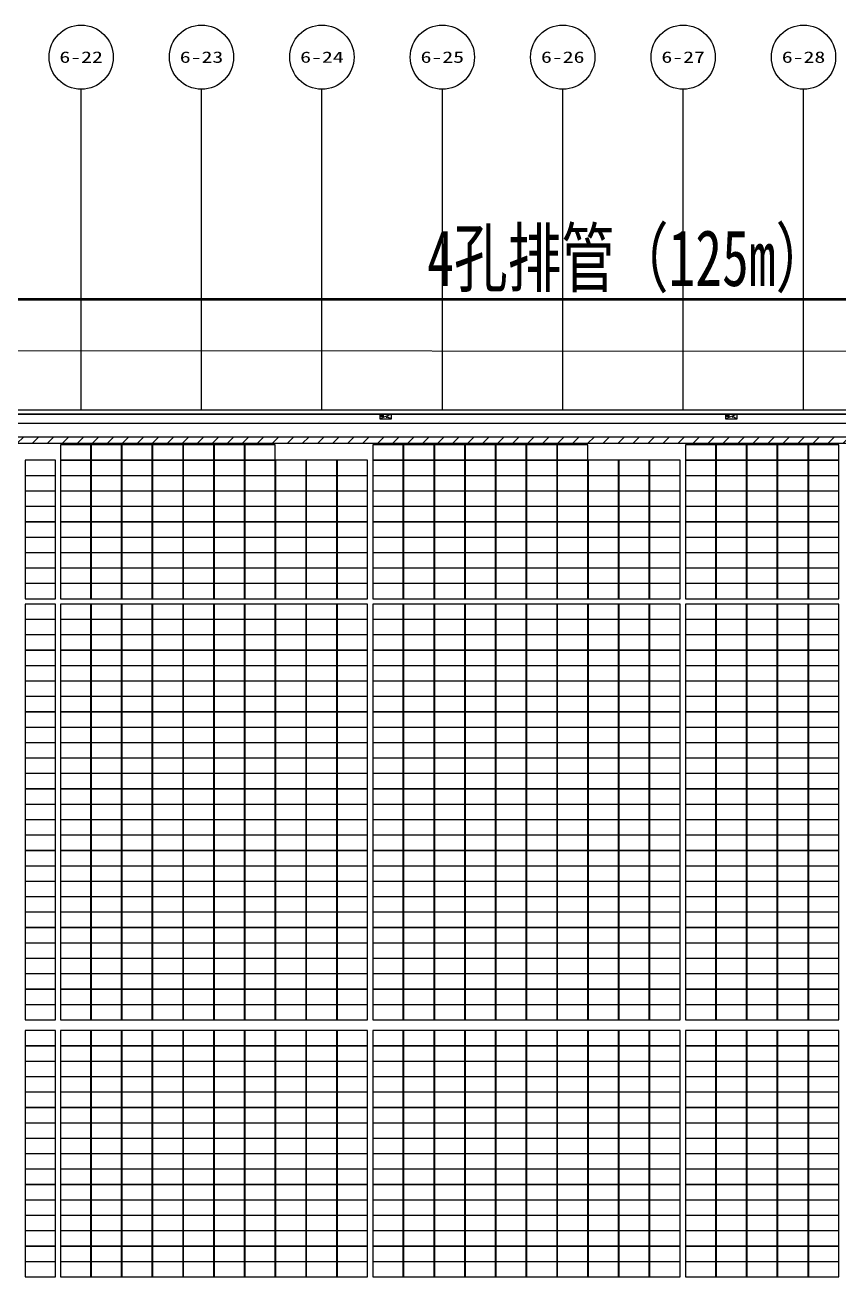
# Model space of a CAD drawing. Header units: metres. Extents: x 1218 to 2690, y 1163 to 1758.
# Drawn here: x 2268.4 to 2329.3, y 1429.3 to 1522.9 of the extents above; entities that cross this region are included whole.
import ezdxf
from ezdxf.enums import TextEntityAlignment as Align

# ---------------------------------------------------------------- set-up
doc = ezdxf.new("R2010")
doc.units = ezdxf.units.M
for name, color, linetype in [('AXIS', 3, 'Continuous'), ('AXIS_TEXT', 7, 'Continuous'), ('WALL', 9, 'Continuous'), ('单元区域外轮廓', 7, 'ByLayer'), ('屋脊线', 7, 'ByLayer'), ('接线图文字', 7, 'Continuous'), ('文字', 7, 'Continuous'), ('电缆通道', 7, 'ByLayer'), ('组件', 7, 'ByLayer'), ('运维走道板', 1, 'Continuous'), ('逆变器', 7, 'ByLayer')]:
    doc.layers.add(name, color=color, linetype=linetype)
doc.styles.add('COMPLEX', font='COMPLEX')
doc.styles.add('宋体', font='txt', dxfattribs={"width": 0.7, "height": 100})

# ---------------------------------------------------------------- blocks, each defined once
blk = doc.blocks.new('_AXISO')
blk.add_circle((0, 0), 0.5)
at = {"layer": 'AXIS_TEXT', "style": 'COMPLEX', "width": 1.041667}
blk.add_attdef('A', text='', height=0.56, dxfattribs=at).set_placement((-0.25, -0.28), (0.25, -0.28), align=Align.FIT)
blk = doc.blocks.new('DT1')
at = {"layer": 'AXIS', "color": 252, "true_color": 0x939598}
for p, q in [((1065160, 2023104), (1065160, 2047104)), ((1074160, 2023104), (1074160, 2047104)), ((1083160, 2023104), (1083160, 2047104)), ((1092160, 2023104), (1092160, 2047104)), ((1101160, 2023104), (1101160, 2047104)), ((1110160, 2023104), (1110160, 2047104)), ((1119160, 2023104), (1119160, 2047104))]:
    blk.add_line(p, q, dxfattribs=at)
at = {"layer": 'WALL'}
for p, q in [((1243660, 2023104), (77860, 2023104)), ((1243360, 2022804), (78160, 2022804))]:
    blk.add_line(p, q, dxfattribs=at)
blk.add_lwpolyline([(1182610, 2022104), (875710, 2022104)], dxfattribs=at)
at = {"layer": 'AXIS', "color": 252, "true_color": 0x939598}
ref = blk.add_blockref('_AXISO', (1065160, 2049504), dxfattribs=dict(at, xscale=4800, yscale=4800, zscale=4800))
ref.add_attrib('A', '6-22', dxfattribs={"layer": 'AXIS_TEXT', "height": 853.1}).set_placement((1063535, 2049077), (1066785, 2049077), align=Align.FIT)
ref = blk.add_blockref('_AXISO', (1074160, 2049504), dxfattribs=dict(at, xscale=4800, yscale=4800, zscale=4800))
ref.add_attrib('A', '6-23', dxfattribs={"layer": 'AXIS_TEXT', "height": 853.1}).set_placement((1072535, 2049077), (1075785, 2049077), align=Align.FIT)
ref = blk.add_blockref('_AXISO', (1083160, 2049504), dxfattribs=dict(at, xscale=4800, yscale=4800, zscale=4800))
ref.add_attrib('A', '6-24', dxfattribs={"layer": 'AXIS_TEXT', "height": 833.6}).set_placement((1081532, 2049087), (1084787, 2049087), align=Align.FIT)
ref = blk.add_blockref('_AXISO', (1092160, 2049504), dxfattribs=dict(at, xscale=4800, yscale=4800, zscale=4800))
ref.add_attrib('A', '6-25', dxfattribs={"layer": 'AXIS_TEXT', "height": 853.1}).set_placement((1090535, 2049077), (1093785, 2049077), align=Align.FIT)
ref = blk.add_blockref('_AXISO', (1101160, 2049504), dxfattribs=dict(at, xscale=4800, yscale=4800, zscale=4800))
ref.add_attrib('A', '6-26', dxfattribs={"layer": 'AXIS_TEXT', "height": 853.1}).set_placement((1099535, 2049077), (1102785, 2049077), align=Align.FIT)
ref = blk.add_blockref('_AXISO', (1110160, 2049504), dxfattribs=dict(at, xscale=4800, yscale=4800, zscale=4800))
ref.add_attrib('A', '6-27', dxfattribs={"layer": 'AXIS_TEXT', "height": 853.1}).set_placement((1108535, 2049077), (1111785, 2049077), align=Align.FIT)
ref = blk.add_blockref('_AXISO', (1119160, 2049504), dxfattribs=dict(at, xscale=4800, yscale=4800, zscale=4800))
ref.add_attrib('A', '6-28', dxfattribs={"layer": 'AXIS_TEXT', "height": 853.1}).set_placement((1117535, 2049077), (1120785, 2049077), align=Align.FIT)
blk = doc.blocks.new('*U582')
at = {"layer": '单元区域外轮廓', "color": 2}
blk.add_polyline3d([(582600, -78700, 12000), (-582600, -78700, 12000), (-582600, 78700, 12000), (582600, 78700, 12000)], close=True, dxfattribs=at)
at = {"flags": 1}
for tag in ['unit_id', 'unit_name', 'parapet_height', 'ground_elevation', 'is_enable_parapet']:
    blk.add_attdef(tag, (0, 0), '', height=2.5, dxfattribs=at)
blk = doc.blocks.new('*U583')
at = {"layer": '屋脊线', "color": 30}
blk.add_line((582600, 78700, 12000), (-582600, 78700, 12000), dxfattribs=at)
at = {"flags": 1}
for tag in ['unit_id', 'unit_name']:
    blk.add_attdef(tag, (0, 0), '', height=2.5, dxfattribs=at)
blk = doc.blocks.new('*U586')
at = {"color": 0}
blk.add_polyline3d([(0, 0, 0), (-227.8, 0, 0), (-227.8, -113.3, 5.8), (0, -113.3, 5.8)], close=True, dxfattribs=at)
at = {"flags": 1}
for tag in ['mounting-hole-spacing1', 'mounting-hole-spacing2', 'module-material', 'vmpo', 'voco', 'silicon-material', 'panel-length', 'panel-width', 'panel-height', 'userid', 'theme', 'note', 'name', 'pmax', 'company-name', 'id', 'impo', 'isco']:
    blk.add_attdef(tag, (0, 0), '', height=2.5, dxfattribs=at)
blk = doc.blocks.new('*U587')
at = {"layer": '组件', "color": 240}
for p in [(40512.4, 7639.6, 1221.7), (40742.2, 7639.6, 1221.7), (40972, 7639.6, 1221.7), (41201.8, 7639.6, 1221.7), (41431.6, 7639.6, 1221.7), (41661.4, 7639.6, 1221.7), (41891.2, 7639.6, 1221.7), (40249.6, 7524.4, 1227.6), (40512.4, 7524.4, 1227.6), (40742.2, 7524.4, 1227.6), (40972, 7524.4, 1227.6), (41201.8, 7524.4, 1227.6), (41431.6, 7524.4, 1227.6), (41661.4, 7524.4, 1227.6), (40249.6, 7409.1, 1233.4), (40512.4, 7409.1, 1233.4), (40742.2, 7409.1, 1233.4), (40972, 7409.1, 1233.4), (41201.8, 7409.1, 1233.4), (41431.6, 7409.1, 1233.4), (41661.4, 7409.1, 1233.4), (40249.6, 7293.9, 1239.3), (40512.4, 7293.9, 1239.3), (40742.2, 7293.9, 1239.3), (40972, 7293.9, 1239.3), (41201.8, 7293.9, 1239.3), (41431.6, 7293.9, 1239.3), (41661.4, 7293.9, 1239.3), (40249.6, 7178.6, 1245.1), (40512.4, 7178.6, 1245.1), (40742.2, 7178.6, 1245.1), (40972, 7178.6, 1245.1), (41201.8, 7178.6, 1245.1), (41431.6, 7178.6, 1245.1), (41661.4, 7178.6, 1245.1), (40249.6, 7063.4, 1251), (40512.4, 7063.4, 1251), (40742.2, 7063.4, 1251), (40972, 7063.4, 1251), (41201.8, 7063.4, 1251), (41431.6, 7063.4, 1251), (41661.4, 7063.4, 1251), (40249.6, 6948.1, 1256.9), (40512.4, 6948.1, 1256.9), (40742.2, 6948.1, 1256.9), (40972, 6948.1, 1256.9), (41201.8, 6948.1, 1256.9), (41431.6, 6948.1, 1256.9), (41661.4, 6948.1, 1256.9), (40249.6, 6832.9, 1262.7), (40512.4, 6832.9, 1262.7), (40742.2, 6832.9, 1262.7), (40972, 6832.9, 1262.7), (41201.8, 6832.9, 1262.7), (41431.6, 6832.9, 1262.7), (41661.4, 6832.9, 1262.7), (40249.6, 6717.6, 1268.6), (40512.4, 6717.6, 1268.6), (40742.2, 6717.6, 1268.6), (40972, 6717.6, 1268.6), (41201.8, 6717.6, 1268.6), (41431.6, 6717.6, 1268.6), (41661.4, 6717.6, 1268.6), (40249.6, 6602.4, 1274.4), (40512.4, 6602.4, 1274.4), (40742.2, 6602.4, 1274.4), (40972, 6602.4, 1274.4), (41201.8, 6602.4, 1274.4), (41431.6, 6602.4, 1274.4), (41661.4, 6602.4, 1274.4), (40249.6, 6449.1, 1282.2), (40512.4, 6449.1, 1282.2), (40742.2, 6449.1, 1282.2), (40972, 6449.1, 1282.2), (40249.6, 6333.9, 1288.1), (40512.4, 6333.9, 1288.1), (40742.2, 6333.9, 1288.1), (40972, 6333.9, 1288.1), (40249.6, 6218.6, 1293.9), (40512.4, 6218.6, 1293.9), (40742.2, 6218.6, 1293.9), (40972, 6218.6, 1293.9), (40249.6, 6103.4, 1299.8), (40512.4, 6103.4, 1299.8), (40742.2, 6103.4, 1299.8), (40972, 6103.4, 1299.8), (40249.6, 5988.1, 1305.7), (40512.4, 5988.1, 1305.7), (40742.2, 5988.1, 1305.7), (40972, 5988.1, 1305.7), (40249.6, 5872.9, 1311.5), (40512.4, 5872.9, 1311.5), (40742.2, 5872.9, 1311.5), (40972, 5872.9, 1311.5), (40249.6, 5757.6, 1317.4), (40512.4, 5757.6, 1317.4), (40742.2, 5757.6, 1317.4), (40972, 5757.6, 1317.4), (40249.6, 5642.4, 1323.2), (40512.4, 5642.4, 1323.2), (40742.2, 5642.4, 1323.2), (40972, 5642.4, 1323.2), (40249.6, 5527.1, 1329.1), (40512.4, 5527.1, 1329.1), (40742.2, 5527.1, 1329.1), (40972, 5527.1, 1329.1), (40249.6, 5411.9, 1334.9), (40512.4, 5411.9, 1334.9), (40742.2, 5411.9, 1334.9), (40972, 5411.9, 1334.9), (40249.6, 5296.6, 1340.8), (40512.4, 5296.6, 1340.8), (40742.2, 5296.6, 1340.8), (40972, 5296.6, 1340.8), (40249.6, 5181.4, 1346.7), (40512.4, 5181.4, 1346.7), (40742.2, 5181.4, 1346.7), (40972, 5181.4, 1346.7), (40249.6, 5066.1, 1352.5), (40512.4, 5066.1, 1352.5), (40742.2, 5066.1, 1352.5), (40972, 5066.1, 1352.5), (40249.6, 4950.9, 1358.4), (40512.4, 4950.9, 1358.4), (40742.2, 4950.9, 1358.4), (40972, 4950.9, 1358.4), (40249.6, 4835.6, 1364.2), (40512.4, 4835.6, 1364.2), (40742.2, 4835.6, 1364.2), (40972, 4835.6, 1364.2), (40249.6, 4720.4, 1370.1), (40512.4, 4720.4, 1370.1), (40742.2, 4720.4, 1370.1), (40972, 4720.4, 1370.1), (40249.6, 4605.1, 1376), (40512.4, 4605.1, 1376), (40742.2, 4605.1, 1376), (40972, 4605.1, 1376), (40249.6, 4489.9, 1381.8), (40512.4, 4489.9, 1381.8), (40742.2, 4489.9, 1381.8), (40972, 4489.9, 1381.8), (40249.6, 4374.6, 1387.7), (40512.4, 4374.6, 1387.7), (40742.2, 4374.6, 1387.7), (40972, 4374.6, 1387.7), (40249.6, 4259.4, 1393.5), (40512.4, 4259.4, 1393.5), (40742.2, 4259.4, 1393.5), (40972, 4259.4, 1393.5), (40249.6, 4144.1, 1399.4), (40512.4, 4144.1, 1399.4), (40742.2, 4144.1, 1399.4), (40972, 4144.1, 1399.4), (40249.6, 4028.9, 1405.2), (40512.4, 4028.9, 1405.2), (40742.2, 4028.9, 1405.2), (40972, 4028.9, 1405.2), (40249.6, 3913.6, 1411.1), (40512.4, 3913.6, 1411.1), (40742.2, 3913.6, 1411.1), (40972, 3913.6, 1411.1), (40249.6, 3798.4, 1417), (40512.4, 3798.4, 1417), (40742.2, 3798.4, 1417), (40972, 3798.4, 1417), (40249.6, 3683.1, 1422.8), (40512.4, 3683.1, 1422.8), (40742.2, 3683.1, 1422.8), (40972, 3683.1, 1422.8), (40249.6, 3567.9, 1428.7), (40512.4, 3567.9, 1428.7), (40742.2, 3567.9, 1428.7), (40972, 3567.9, 1428.7), (40249.6, 3452.6, 1434.5), (40512.4, 3452.6, 1434.5), (40742.2, 3452.6, 1434.5), (40972, 3452.6, 1434.5), (40249.6, 3259.4, 1444.3), (40512.4, 3259.4, 1444.3), (40742.2, 3259.4, 1444.3), (40972, 3259.4, 1444.3), (40249.6, 3144.2, 1450.2), (40512.4, 3144.2, 1450.2), (40742.2, 3144.2, 1450.2), (40972, 3144.2, 1450.2), (40249.6, 3028.9, 1456.1), (40512.4, 3028.9, 1456.1), (40742.2, 3028.9, 1456.1), (40972, 3028.9, 1456.1), (40249.6, 2913.7, 1461.9), (40512.4, 2913.7, 1461.9), (40742.2, 2913.7, 1461.9), (40972, 2913.7, 1461.9), (40249.6, 2798.4, 1467.8), (40512.4, 2798.4, 1467.8), (40742.2, 2798.4, 1467.8), (40972, 2798.4, 1467.8), (40249.6, 2683.2, 1473.6), (40512.4, 2683.2, 1473.6), (40742.2, 2683.2, 1473.6), (40972, 2683.2, 1473.6), (40249.6, 2567.9, 1479.5), (40512.4, 2567.9, 1479.5), (40742.2, 2567.9, 1479.5), (40972, 2567.9, 1479.5), (40249.6, 2452.7, 1485.3), (40512.4, 2452.7, 1485.3), (40742.2, 2452.7, 1485.3), (40972, 2452.7, 1485.3), (40249.6, 2337.4, 1491.2), (40512.4, 2337.4, 1491.2), (40742.2, 2337.4, 1491.2), (40972, 2337.4, 1491.2), (40249.6, 2222.2, 1497.1), (40512.4, 2222.2, 1497.1), (40742.2, 2222.2, 1497.1), (40972, 2222.2, 1497.1), (40249.6, 2106.9, 1502.9), (40512.4, 2106.9, 1502.9), (40742.2, 2106.9, 1502.9), (40972, 2106.9, 1502.9), (40249.6, 1991.7, 1508.8), (40512.4, 1991.7, 1508.8), (40742.2, 1991.7, 1508.8), (40972, 1991.7, 1508.8), (40249.6, 1876.4, 1514.6), (40512.4, 1876.4, 1514.6), (40742.2, 1876.4, 1514.6), (40972, 1876.4, 1514.6), (40249.6, 1761.1, 1520.5), (40512.4, 1761.1, 1520.5), (40742.2, 1761.1, 1520.5), (40972, 1761.1, 1520.5), (40249.6, 1645.9, 1526.4), (40512.4, 1645.9, 1526.4), (40742.2, 1645.9, 1526.4), (40972, 1645.9, 1526.4), (40249.6, 1530.6, 1532.2), (40512.4, 1530.6, 1532.2), (40742.2, 1530.6, 1532.2), (40972, 1530.6, 1532.2)]:
    blk.add_blockref('*U586', p, dxfattribs=at)
at = {"layer": '组件', "color": 214}
for p in [(42848.4, 7639.6, 1221.7), (43078.2, 7639.6, 1221.7), (43308, 7639.6, 1221.7), (43537.8, 7639.6, 1221.7), (43767.6, 7639.6, 1221.7), (43997.4, 7639.6, 1221.7), (44227.2, 7639.6, 1221.7), (41891.2, 7524.4, 1227.6), (42121, 7524.4, 1227.6), (42350.8, 7524.4, 1227.6), (42580.6, 7524.4, 1227.6), (42848.4, 7524.4, 1227.6), (43078.2, 7524.4, 1227.6), (43308, 7524.4, 1227.6), (43537.8, 7524.4, 1227.6), (43767.6, 7524.4, 1227.6), (43997.4, 7524.4, 1227.6), (44227.2, 7524.4, 1227.6), (44457, 7524.4, 1227.6), (41891.2, 7409.1, 1233.4), (42121, 7409.1, 1233.4), (42350.8, 7409.1, 1233.4), (42580.6, 7409.1, 1233.4), (42848.4, 7409.1, 1233.4), (43078.2, 7409.1, 1233.4), (43308, 7409.1, 1233.4), (43537.8, 7409.1, 1233.4), (43767.6, 7409.1, 1233.4), (43997.4, 7409.1, 1233.4), (44227.2, 7409.1, 1233.4), (44457, 7409.1, 1233.4), (41891.2, 7293.9, 1239.3), (42121, 7293.9, 1239.3), (42350.8, 7293.9, 1239.3), (42580.6, 7293.9, 1239.3), (42848.4, 7293.9, 1239.3), (43078.2, 7293.9, 1239.3), (43308, 7293.9, 1239.3), (43537.8, 7293.9, 1239.3), (43767.6, 7293.9, 1239.3), (43997.4, 7293.9, 1239.3), (44227.2, 7293.9, 1239.3), (41891.2, 7178.6, 1245.1), (42121, 7178.6, 1245.1), (42350.8, 7178.6, 1245.1), (42580.6, 7178.6, 1245.1), (42848.4, 7178.6, 1245.1), (43078.2, 7178.6, 1245.1), (43308, 7178.6, 1245.1), (43537.8, 7178.6, 1245.1), (43767.6, 7178.6, 1245.1), (43997.4, 7178.6, 1245.1), (44227.2, 7178.6, 1245.1), (41891.2, 7063.4, 1251), (42121, 7063.4, 1251), (42350.8, 7063.4, 1251), (42580.6, 7063.4, 1251), (42848.4, 7063.4, 1251), (43078.2, 7063.4, 1251), (43308, 7063.4, 1251), (43537.8, 7063.4, 1251), (43767.6, 7063.4, 1251), (43997.4, 7063.4, 1251), (44227.2, 7063.4, 1251), (41891.2, 6948.1, 1256.9), (42121, 6948.1, 1256.9), (42350.8, 6948.1, 1256.9), (42580.6, 6948.1, 1256.9), (42848.4, 6948.1, 1256.9), (43078.2, 6948.1, 1256.9), (43308, 6948.1, 1256.9), (43537.8, 6948.1, 1256.9), (43767.6, 6948.1, 1256.9), (43997.4, 6948.1, 1256.9), (44227.2, 6948.1, 1256.9), (41891.2, 6832.9, 1262.7), (42121, 6832.9, 1262.7), (42350.8, 6832.9, 1262.7), (42580.6, 6832.9, 1262.7), (42848.4, 6832.9, 1262.7), (43078.2, 6832.9, 1262.7), (43308, 6832.9, 1262.7), (43537.8, 6832.9, 1262.7), (43767.6, 6832.9, 1262.7), (43997.4, 6832.9, 1262.7), (44227.2, 6832.9, 1262.7), (41891.2, 6717.6, 1268.6), (42121, 6717.6, 1268.6), (42350.8, 6717.6, 1268.6), (42580.6, 6717.6, 1268.6), (42848.4, 6717.6, 1268.6), (43078.2, 6717.6, 1268.6), (43308, 6717.6, 1268.6), (43537.8, 6717.6, 1268.6), (43767.6, 6717.6, 1268.6), (43997.4, 6717.6, 1268.6), (44227.2, 6717.6, 1268.6), (41891.2, 6602.4, 1274.4), (42121, 6602.4, 1274.4), (42350.8, 6602.4, 1274.4), (42580.6, 6602.4, 1274.4), (42848.4, 6602.4, 1274.4), (43078.2, 6602.4, 1274.4), (43308, 6602.4, 1274.4), (43537.8, 6602.4, 1274.4), (43767.6, 6602.4, 1274.4), (43997.4, 6602.4, 1274.4), (44227.2, 6602.4, 1274.4), (41201.8, 6449.1, 1282.2), (41431.6, 6449.1, 1282.2), (41661.4, 6449.1, 1282.2), (41891.2, 6449.1, 1282.2), (42121, 6449.1, 1282.2), (42350.8, 6449.1, 1282.2), (42580.6, 6449.1, 1282.2), (42848.4, 6449.1, 1282.2), (43078.2, 6449.1, 1282.2), (43308, 6449.1, 1282.2), (43537.8, 6449.1, 1282.2), (41201.8, 6333.9, 1288.1), (41431.6, 6333.9, 1288.1), (41661.4, 6333.9, 1288.1), (41891.2, 6333.9, 1288.1), (42121, 6333.9, 1288.1), (42350.8, 6333.9, 1288.1), (42580.6, 6333.9, 1288.1), (42848.4, 6333.9, 1288.1), (43078.2, 6333.9, 1288.1), (43308, 6333.9, 1288.1), (43537.8, 6333.9, 1288.1), (41201.8, 6218.6, 1293.9), (41431.6, 6218.6, 1293.9), (41661.4, 6218.6, 1293.9), (41891.2, 6218.6, 1293.9), (42121, 6218.6, 1293.9), (42350.8, 6218.6, 1293.9), (42580.6, 6218.6, 1293.9), (42848.4, 6218.6, 1293.9), (43078.2, 6218.6, 1293.9), (43308, 6218.6, 1293.9), (43537.8, 6218.6, 1293.9), (41201.8, 6103.4, 1299.8), (41431.6, 6103.4, 1299.8), (41661.4, 6103.4, 1299.8), (41891.2, 6103.4, 1299.8), (42121, 6103.4, 1299.8), (42350.8, 6103.4, 1299.8), (42580.6, 6103.4, 1299.8), (42848.4, 6103.4, 1299.8), (43078.2, 6103.4, 1299.8), (43308, 6103.4, 1299.8), (43537.8, 6103.4, 1299.8), (41201.8, 5988.1, 1305.7), (41431.6, 5988.1, 1305.7), (41661.4, 5988.1, 1305.7), (41891.2, 5988.1, 1305.7), (42121, 5988.1, 1305.7), (42350.8, 5988.1, 1305.7), (42580.6, 5988.1, 1305.7), (42848.4, 5988.1, 1305.7), (43078.2, 5988.1, 1305.7), (43308, 5988.1, 1305.7), (43537.8, 5988.1, 1305.7), (41201.8, 5872.9, 1311.5), (41431.6, 5872.9, 1311.5), (41661.4, 5872.9, 1311.5), (41891.2, 5872.9, 1311.5), (42121, 5872.9, 1311.5), (42350.8, 5872.9, 1311.5), (42580.6, 5872.9, 1311.5), (42848.4, 5872.9, 1311.5), (43078.2, 5872.9, 1311.5), (43308, 5872.9, 1311.5), (43537.8, 5872.9, 1311.5), (41201.8, 5757.6, 1317.4), (41431.6, 5757.6, 1317.4), (41661.4, 5757.6, 1317.4), (41891.2, 5757.6, 1317.4), (42121, 5757.6, 1317.4), (42350.8, 5757.6, 1317.4), (42580.6, 5757.6, 1317.4), (42848.4, 5757.6, 1317.4), (43078.2, 5757.6, 1317.4), (43308, 5757.6, 1317.4), (43537.8, 5757.6, 1317.4), (41201.8, 5642.4, 1323.2), (41431.6, 5642.4, 1323.2), (41661.4, 5642.4, 1323.2), (41891.2, 5642.4, 1323.2), (42121, 5642.4, 1323.2), (42350.8, 5642.4, 1323.2), (42580.6, 5642.4, 1323.2), (42848.4, 5642.4, 1323.2), (43078.2, 5642.4, 1323.2), (43308, 5642.4, 1323.2), (43537.8, 5642.4, 1323.2), (41201.8, 5527.1, 1329.1), (41431.6, 5527.1, 1329.1), (41661.4, 5527.1, 1329.1), (41891.2, 5527.1, 1329.1), (42121, 5527.1, 1329.1), (42350.8, 5527.1, 1329.1), (42580.6, 5527.1, 1329.1), (42848.4, 5527.1, 1329.1), (43078.2, 5527.1, 1329.1), (43308, 5527.1, 1329.1), (43537.8, 5527.1, 1329.1), (41201.8, 5411.9, 1334.9), (41431.6, 5411.9, 1334.9), (41661.4, 5411.9, 1334.9), (41891.2, 5411.9, 1334.9), (42121, 5411.9, 1334.9), (42350.8, 5411.9, 1334.9), (42580.6, 5411.9, 1334.9), (42848.4, 5411.9, 1334.9), (43078.2, 5411.9, 1334.9), (43308, 5411.9, 1334.9), (43537.8, 5411.9, 1334.9), (41201.8, 5296.6, 1340.8), (41431.6, 5296.6, 1340.8), (41661.4, 5296.6, 1340.8), (41891.2, 5296.6, 1340.8), (42121, 5296.6, 1340.8), (42350.8, 5296.6, 1340.8), (42580.6, 5296.6, 1340.8), (42848.4, 5296.6, 1340.8), (43078.2, 5296.6, 1340.8), (43308, 5296.6, 1340.8), (43537.8, 5296.6, 1340.8), (41201.8, 5181.4, 1346.7), (41431.6, 5181.4, 1346.7), (41661.4, 5181.4, 1346.7), (41891.2, 5181.4, 1346.7), (42121, 5181.4, 1346.7), (42350.8, 5181.4, 1346.7), (42580.6, 5181.4, 1346.7), (42848.4, 5181.4, 1346.7), (43078.2, 5181.4, 1346.7), (43308, 5181.4, 1346.7), (43537.8, 5181.4, 1346.7), (41201.8, 5066.1, 1352.5), (41431.6, 5066.1, 1352.5), (41661.4, 5066.1, 1352.5), (41891.2, 5066.1, 1352.5), (42121, 5066.1, 1352.5), (42350.8, 5066.1, 1352.5), (42580.6, 5066.1, 1352.5), (42848.4, 5066.1, 1352.5), (43078.2, 5066.1, 1352.5), (43308, 5066.1, 1352.5), (43537.8, 5066.1, 1352.5), (41201.8, 4950.9, 1358.4), (41431.6, 4950.9, 1358.4), (41661.4, 4950.9, 1358.4), (41891.2, 4950.9, 1358.4), (42121, 4950.9, 1358.4), (42350.8, 4950.9, 1358.4), (42580.6, 4950.9, 1358.4), (42848.4, 4950.9, 1358.4), (43078.2, 4950.9, 1358.4), (43308, 4950.9, 1358.4), (43537.8, 4950.9, 1358.4), (41201.8, 4835.6, 1364.2), (41431.6, 4835.6, 1364.2), (41661.4, 4835.6, 1364.2), (41891.2, 4835.6, 1364.2), (42121, 4835.6, 1364.2), (42350.8, 4835.6, 1364.2), (42580.6, 4835.6, 1364.2), (42848.4, 4835.6, 1364.2), (43078.2, 4835.6, 1364.2), (43308, 4835.6, 1364.2), (43537.8, 4835.6, 1364.2), (41201.8, 4720.4, 1370.1), (41431.6, 4720.4, 1370.1), (41661.4, 4720.4, 1370.1), (41891.2, 4720.4, 1370.1), (42121, 4720.4, 1370.1), (42350.8, 4720.4, 1370.1), (42580.6, 4720.4, 1370.1), (42848.4, 4720.4, 1370.1), (43078.2, 4720.4, 1370.1), (43308, 4720.4, 1370.1), (43537.8, 4720.4, 1370.1), (41201.8, 4605.1, 1376), (41431.6, 4605.1, 1376), (41661.4, 4605.1, 1376), (41891.2, 4605.1, 1376), (42121, 4605.1, 1376), (42350.8, 4605.1, 1376), (42580.6, 4605.1, 1376), (42848.4, 4605.1, 1376), (43078.2, 4605.1, 1376), (43308, 4605.1, 1376), (43537.8, 4605.1, 1376), (41201.8, 4489.9, 1381.8), (41431.6, 4489.9, 1381.8), (41661.4, 4489.9, 1381.8), (41891.2, 4489.9, 1381.8), (42121, 4489.9, 1381.8), (42350.8, 4489.9, 1381.8), (42580.6, 4489.9, 1381.8), (42848.4, 4489.9, 1381.8), (43078.2, 4489.9, 1381.8), (43308, 4489.9, 1381.8), (43537.8, 4489.9, 1381.8), (41201.8, 4374.6, 1387.7), (41431.6, 4374.6, 1387.7), (41661.4, 4374.6, 1387.7), (41891.2, 4374.6, 1387.7), (42121, 4374.6, 1387.7), (42350.8, 4374.6, 1387.7), (42580.6, 4374.6, 1387.7), (42848.4, 4374.6, 1387.7), (43078.2, 4374.6, 1387.7), (43308, 4374.6, 1387.7), (43537.8, 4374.6, 1387.7), (41201.8, 4259.4, 1393.5), (41431.6, 4259.4, 1393.5), (41661.4, 4259.4, 1393.5), (41891.2, 4259.4, 1393.5), (42121, 4259.4, 1393.5), (42350.8, 4259.4, 1393.5), (42580.6, 4259.4, 1393.5), (42848.4, 4259.4, 1393.5), (43078.2, 4259.4, 1393.5), (43308, 4259.4, 1393.5), (43537.8, 4259.4, 1393.5), (41201.8, 4144.1, 1399.4), (41431.6, 4144.1, 1399.4), (41661.4, 4144.1, 1399.4), (41891.2, 4144.1, 1399.4), (42121, 4144.1, 1399.4), (42350.8, 4144.1, 1399.4), (42580.6, 4144.1, 1399.4), (42848.4, 4144.1, 1399.4), (43078.2, 4144.1, 1399.4), (43308, 4144.1, 1399.4), (43537.8, 4144.1, 1399.4), (41201.8, 4028.9, 1405.2), (41431.6, 4028.9, 1405.2), (41661.4, 4028.9, 1405.2), (41891.2, 4028.9, 1405.2), (42121, 4028.9, 1405.2), (42350.8, 4028.9, 1405.2), (42580.6, 4028.9, 1405.2), (42848.4, 4028.9, 1405.2), (43078.2, 4028.9, 1405.2), (43308, 4028.9, 1405.2), (43537.8, 4028.9, 1405.2), (41201.8, 3913.6, 1411.1), (41431.6, 3913.6, 1411.1), (41661.4, 3913.6, 1411.1), (41891.2, 3913.6, 1411.1), (42121, 3913.6, 1411.1), (42350.8, 3913.6, 1411.1), (42580.6, 3913.6, 1411.1), (42848.4, 3913.6, 1411.1), (43078.2, 3913.6, 1411.1), (43308, 3913.6, 1411.1), (43537.8, 3913.6, 1411.1), (41201.8, 3798.4, 1417), (41431.6, 3798.4, 1417), (41661.4, 3798.4, 1417), (41891.2, 3798.4, 1417), (42121, 3798.4, 1417), (42350.8, 3798.4, 1417), (42580.6, 3798.4, 1417), (42848.4, 3798.4, 1417), (43078.2, 3798.4, 1417), (43308, 3798.4, 1417), (43537.8, 3798.4, 1417), (41201.8, 3683.1, 1422.8), (41431.6, 3683.1, 1422.8), (41661.4, 3683.1, 1422.8), (41891.2, 3683.1, 1422.8), (42121, 3683.1, 1422.8), (42350.8, 3683.1, 1422.8), (42580.6, 3683.1, 1422.8), (42848.4, 3683.1, 1422.8), (43078.2, 3683.1, 1422.8), (43308, 3683.1, 1422.8), (43537.8, 3683.1, 1422.8), (41201.8, 3567.9, 1428.7), (41431.6, 3567.9, 1428.7), (41661.4, 3567.9, 1428.7), (41891.2, 3567.9, 1428.7), (42121, 3567.9, 1428.7), (42350.8, 3567.9, 1428.7), (42580.6, 3567.9, 1428.7), (42848.4, 3567.9, 1428.7), (43078.2, 3567.9, 1428.7), (43308, 3567.9, 1428.7), (43537.8, 3567.9, 1428.7), (41201.8, 3452.6, 1434.5), (41431.6, 3452.6, 1434.5), (41661.4, 3452.6, 1434.5), (41891.2, 3452.6, 1434.5), (42121, 3452.6, 1434.5), (42350.8, 3452.6, 1434.5), (42580.6, 3452.6, 1434.5), (42848.4, 3452.6, 1434.5), (43078.2, 3452.6, 1434.5), (43308, 3452.6, 1434.5), (43537.8, 3452.6, 1434.5), (41201.8, 3259.4, 1444.3), (41431.6, 3259.4, 1444.3), (41661.4, 3259.4, 1444.3), (41891.2, 3259.4, 1444.3), (42121, 3259.4, 1444.3), (42350.8, 3259.4, 1444.3), (42580.6, 3259.4, 1444.3), (42848.4, 3259.4, 1444.3), (43078.2, 3259.4, 1444.3), (43308, 3259.4, 1444.3), (43537.8, 3259.4, 1444.3), (41201.8, 3144.2, 1450.2), (41431.6, 3144.2, 1450.2), (41661.4, 3144.2, 1450.2), (41891.2, 3144.2, 1450.2), (42121, 3144.2, 1450.2), (42350.8, 3144.2, 1450.2), (42580.6, 3144.2, 1450.2), (42848.4, 3144.2, 1450.2), (43078.2, 3144.2, 1450.2), (43308, 3144.2, 1450.2), (43537.8, 3144.2, 1450.2), (41201.8, 3028.9, 1456.1), (41431.6, 3028.9, 1456.1), (41661.4, 3028.9, 1456.1), (41891.2, 3028.9, 1456.1), (42121, 3028.9, 1456.1), (42350.8, 3028.9, 1456.1), (42580.6, 3028.9, 1456.1), (42848.4, 3028.9, 1456.1), (43078.2, 3028.9, 1456.1), (43308, 3028.9, 1456.1), (43537.8, 3028.9, 1456.1), (41201.8, 2913.7, 1461.9), (41431.6, 2913.7, 1461.9), (41661.4, 2913.7, 1461.9), (41891.2, 2913.7, 1461.9), (42121, 2913.7, 1461.9), (42350.8, 2913.7, 1461.9), (42580.6, 2913.7, 1461.9), (42848.4, 2913.7, 1461.9), (43078.2, 2913.7, 1461.9), (43308, 2913.7, 1461.9), (43537.8, 2913.7, 1461.9), (41201.8, 2798.4, 1467.8), (41431.6, 2798.4, 1467.8), (41661.4, 2798.4, 1467.8), (41891.2, 2798.4, 1467.8), (42121, 2798.4, 1467.8), (42350.8, 2798.4, 1467.8), (42580.6, 2798.4, 1467.8), (42848.4, 2798.4, 1467.8), (43078.2, 2798.4, 1467.8), (43308, 2798.4, 1467.8), (43537.8, 2798.4, 1467.8), (41201.8, 2683.2, 1473.6), (41431.6, 2683.2, 1473.6), (41661.4, 2683.2, 1473.6), (41891.2, 2683.2, 1473.6), (42121, 2683.2, 1473.6), (42350.8, 2683.2, 1473.6), (42580.6, 2683.2, 1473.6), (42848.4, 2683.2, 1473.6), (43078.2, 2683.2, 1473.6), (43308, 2683.2, 1473.6), (43537.8, 2683.2, 1473.6), (41201.8, 2567.9, 1479.5), (41431.6, 2567.9, 1479.5), (41661.4, 2567.9, 1479.5), (41891.2, 2567.9, 1479.5), (42121, 2567.9, 1479.5), (42350.8, 2567.9, 1479.5), (42580.6, 2567.9, 1479.5), (42848.4, 2567.9, 1479.5), (43078.2, 2567.9, 1479.5), (43308, 2567.9, 1479.5), (43537.8, 2567.9, 1479.5), (41201.8, 2452.7, 1485.3), (41431.6, 2452.7, 1485.3), (41661.4, 2452.7, 1485.3), (41891.2, 2452.7, 1485.3), (42121, 2452.7, 1485.3), (42350.8, 2452.7, 1485.3), (42580.6, 2452.7, 1485.3), (42848.4, 2452.7, 1485.3), (43078.2, 2452.7, 1485.3), (43308, 2452.7, 1485.3), (43537.8, 2452.7, 1485.3), (41201.8, 2337.4, 1491.2), (41431.6, 2337.4, 1491.2), (41661.4, 2337.4, 1491.2), (41891.2, 2337.4, 1491.2), (42121, 2337.4, 1491.2), (42350.8, 2337.4, 1491.2), (42580.6, 2337.4, 1491.2), (42848.4, 2337.4, 1491.2), (43078.2, 2337.4, 1491.2), (43308, 2337.4, 1491.2), (43537.8, 2337.4, 1491.2), (41201.8, 2222.2, 1497.1), (41431.6, 2222.2, 1497.1), (41661.4, 2222.2, 1497.1), (41891.2, 2222.2, 1497.1), (42121, 2222.2, 1497.1), (42350.8, 2222.2, 1497.1), (42580.6, 2222.2, 1497.1), (42848.4, 2222.2, 1497.1), (43078.2, 2222.2, 1497.1), (43308, 2222.2, 1497.1), (43537.8, 2222.2, 1497.1), (41201.8, 2106.9, 1502.9), (41431.6, 2106.9, 1502.9), (41661.4, 2106.9, 1502.9), (41891.2, 2106.9, 1502.9), (42121, 2106.9, 1502.9), (42350.8, 2106.9, 1502.9), (42580.6, 2106.9, 1502.9), (42848.4, 2106.9, 1502.9), (43078.2, 2106.9, 1502.9), (43308, 2106.9, 1502.9), (43537.8, 2106.9, 1502.9), (41201.8, 1991.7, 1508.8), (41431.6, 1991.7, 1508.8), (41661.4, 1991.7, 1508.8), (41891.2, 1991.7, 1508.8), (42121, 1991.7, 1508.8), (42350.8, 1991.7, 1508.8), (42580.6, 1991.7, 1508.8), (42848.4, 1991.7, 1508.8), (43078.2, 1991.7, 1508.8), (43308, 1991.7, 1508.8), (43537.8, 1991.7, 1508.8), (41201.8, 1876.4, 1514.6), (41431.6, 1876.4, 1514.6), (41661.4, 1876.4, 1514.6), (41891.2, 1876.4, 1514.6), (42121, 1876.4, 1514.6), (42350.8, 1876.4, 1514.6), (42580.6, 1876.4, 1514.6), (42848.4, 1876.4, 1514.6), (43078.2, 1876.4, 1514.6), (43308, 1876.4, 1514.6), (43537.8, 1876.4, 1514.6), (41201.8, 1761.1, 1520.5), (41431.6, 1761.1, 1520.5), (41661.4, 1761.1, 1520.5), (41891.2, 1761.1, 1520.5), (42121, 1761.1, 1520.5), (42350.8, 1761.1, 1520.5), (42580.6, 1761.1, 1520.5), (42848.4, 1761.1, 1520.5), (43078.2, 1761.1, 1520.5), (43308, 1761.1, 1520.5), (43537.8, 1761.1, 1520.5), (41201.8, 1645.9, 1526.4), (41431.6, 1645.9, 1526.4), (41661.4, 1645.9, 1526.4), (41891.2, 1645.9, 1526.4), (42121, 1645.9, 1526.4), (42350.8, 1645.9, 1526.4), (42580.6, 1645.9, 1526.4), (42848.4, 1645.9, 1526.4), (43078.2, 1645.9, 1526.4), (43308, 1645.9, 1526.4), (43537.8, 1645.9, 1526.4), (41201.8, 1530.6, 1532.2), (41431.6, 1530.6, 1532.2), (41661.4, 1530.6, 1532.2), (41891.2, 1530.6, 1532.2), (42121, 1530.6, 1532.2), (42350.8, 1530.6, 1532.2), (42580.6, 1530.6, 1532.2), (42848.4, 1530.6, 1532.2), (43078.2, 1530.6, 1532.2), (43308, 1530.6, 1532.2), (43537.8, 1530.6, 1532.2)]:
    blk.add_blockref('*U586', p, dxfattribs=at)
at = {"layer": '组件', "color": 231}
for p in [(45184.4, 7639.6, 1221.7), (45414.2, 7639.6, 1221.7), (45644, 7639.6, 1221.7), (45873.8, 7639.6, 1221.7), (46103.6, 7639.6, 1221.7), (44686.8, 7524.4, 1227.6), (44916.6, 7524.4, 1227.6), (45184.4, 7524.4, 1227.6), (45414.2, 7524.4, 1227.6), (45644, 7524.4, 1227.6), (45873.8, 7524.4, 1227.6), (46103.6, 7524.4, 1227.6), (44686.8, 7409.1, 1233.4), (44916.6, 7409.1, 1233.4), (45184.4, 7409.1, 1233.4), (45414.2, 7409.1, 1233.4), (45644, 7409.1, 1233.4), (45873.8, 7409.1, 1233.4), (46103.6, 7409.1, 1233.4), (44457, 7293.9, 1239.3), (44686.8, 7293.9, 1239.3), (44916.6, 7293.9, 1239.3), (45184.4, 7293.9, 1239.3), (45414.2, 7293.9, 1239.3), (45644, 7293.9, 1239.3), (45873.8, 7293.9, 1239.3), (46103.6, 7293.9, 1239.3), (44457, 7178.6, 1245.1), (44686.8, 7178.6, 1245.1), (44916.6, 7178.6, 1245.1), (45184.4, 7178.6, 1245.1), (45414.2, 7178.6, 1245.1), (45644, 7178.6, 1245.1), (45873.8, 7178.6, 1245.1), (46103.6, 7178.6, 1245.1), (44457, 7063.4, 1251), (44686.8, 7063.4, 1251), (44916.6, 7063.4, 1251), (45184.4, 7063.4, 1251), (45414.2, 7063.4, 1251), (45644, 7063.4, 1251), (45873.8, 7063.4, 1251), (46103.6, 7063.4, 1251), (44457, 6948.1, 1256.9), (44686.8, 6948.1, 1256.9), (44916.6, 6948.1, 1256.9), (45184.4, 6948.1, 1256.9), (45414.2, 6948.1, 1256.9), (45644, 6948.1, 1256.9), (45873.8, 6948.1, 1256.9), (46103.6, 6948.1, 1256.9), (44457, 6832.9, 1262.7), (44686.8, 6832.9, 1262.7), (44916.6, 6832.9, 1262.7), (45184.4, 6832.9, 1262.7), (45414.2, 6832.9, 1262.7), (45644, 6832.9, 1262.7), (45873.8, 6832.9, 1262.7), (46103.6, 6832.9, 1262.7), (44457, 6717.6, 1268.6), (44686.8, 6717.6, 1268.6), (44916.6, 6717.6, 1268.6), (45184.4, 6717.6, 1268.6), (45414.2, 6717.6, 1268.6), (45644, 6717.6, 1268.6), (45873.8, 6717.6, 1268.6), (46103.6, 6717.6, 1268.6), (44457, 6602.4, 1274.4), (44686.8, 6602.4, 1274.4), (44916.6, 6602.4, 1274.4), (45184.4, 6602.4, 1274.4), (45414.2, 6602.4, 1274.4), (45644, 6602.4, 1274.4), (45873.8, 6602.4, 1274.4), (46103.6, 6602.4, 1274.4), (43767.6, 6449.1, 1282.2), (43997.4, 6449.1, 1282.2), (44227.2, 6449.1, 1282.2), (44457, 6449.1, 1282.2), (44686.8, 6449.1, 1282.2), (44916.6, 6449.1, 1282.2), (45184.4, 6449.1, 1282.2), (45414.2, 6449.1, 1282.2), (45644, 6449.1, 1282.2), (45873.8, 6449.1, 1282.2), (46103.6, 6449.1, 1282.2), (43767.6, 6333.9, 1288.1), (43997.4, 6333.9, 1288.1), (44227.2, 6333.9, 1288.1), (44457, 6333.9, 1288.1), (44686.8, 6333.9, 1288.1), (44916.6, 6333.9, 1288.1), (45184.4, 6333.9, 1288.1), (45414.2, 6333.9, 1288.1), (45644, 6333.9, 1288.1), (45873.8, 6333.9, 1288.1), (46103.6, 6333.9, 1288.1), (43767.6, 6218.6, 1293.9), (43997.4, 6218.6, 1293.9), (44227.2, 6218.6, 1293.9), (44457, 6218.6, 1293.9), (44686.8, 6218.6, 1293.9), (44916.6, 6218.6, 1293.9), (45184.4, 6218.6, 1293.9), (45414.2, 6218.6, 1293.9), (45644, 6218.6, 1293.9), (45873.8, 6218.6, 1293.9), (46103.6, 6218.6, 1293.9), (43767.6, 6103.4, 1299.8), (43997.4, 6103.4, 1299.8), (44227.2, 6103.4, 1299.8), (44457, 6103.4, 1299.8), (44686.8, 6103.4, 1299.8), (44916.6, 6103.4, 1299.8), (45184.4, 6103.4, 1299.8), (45414.2, 6103.4, 1299.8), (45644, 6103.4, 1299.8), (45873.8, 6103.4, 1299.8), (46103.6, 6103.4, 1299.8), (43767.6, 5988.1, 1305.7), (43997.4, 5988.1, 1305.7), (44227.2, 5988.1, 1305.7), (44457, 5988.1, 1305.7), (44686.8, 5988.1, 1305.7), (44916.6, 5988.1, 1305.7), (45184.4, 5988.1, 1305.7), (45414.2, 5988.1, 1305.7), (45644, 5988.1, 1305.7), (45873.8, 5988.1, 1305.7), (46103.6, 5988.1, 1305.7), (43767.6, 5872.9, 1311.5), (43997.4, 5872.9, 1311.5), (44227.2, 5872.9, 1311.5), (44457, 5872.9, 1311.5), (44686.8, 5872.9, 1311.5), (44916.6, 5872.9, 1311.5), (45184.4, 5872.9, 1311.5), (45414.2, 5872.9, 1311.5), (45644, 5872.9, 1311.5), (45873.8, 5872.9, 1311.5), (46103.6, 5872.9, 1311.5), (43767.6, 5757.6, 1317.4), (43997.4, 5757.6, 1317.4), (44227.2, 5757.6, 1317.4), (44457, 5757.6, 1317.4), (44686.8, 5757.6, 1317.4), (44916.6, 5757.6, 1317.4), (45184.4, 5757.6, 1317.4), (45414.2, 5757.6, 1317.4), (45644, 5757.6, 1317.4), (45873.8, 5757.6, 1317.4), (46103.6, 5757.6, 1317.4), (43767.6, 5642.4, 1323.2), (43997.4, 5642.4, 1323.2), (44227.2, 5642.4, 1323.2), (44457, 5642.4, 1323.2), (44686.8, 5642.4, 1323.2), (44916.6, 5642.4, 1323.2), (45184.4, 5642.4, 1323.2), (45414.2, 5642.4, 1323.2), (45644, 5642.4, 1323.2), (45873.8, 5642.4, 1323.2), (46103.6, 5642.4, 1323.2), (43767.6, 5527.1, 1329.1), (43997.4, 5527.1, 1329.1), (44227.2, 5527.1, 1329.1), (44457, 5527.1, 1329.1), (44686.8, 5527.1, 1329.1), (44916.6, 5527.1, 1329.1), (45184.4, 5527.1, 1329.1), (45414.2, 5527.1, 1329.1), (45644, 5527.1, 1329.1), (45873.8, 5527.1, 1329.1), (46103.6, 5527.1, 1329.1), (43767.6, 5411.9, 1334.9), (43997.4, 5411.9, 1334.9), (44227.2, 5411.9, 1334.9), (44457, 5411.9, 1334.9), (44686.8, 5411.9, 1334.9), (44916.6, 5411.9, 1334.9), (45184.4, 5411.9, 1334.9), (45414.2, 5411.9, 1334.9), (45644, 5411.9, 1334.9), (45873.8, 5411.9, 1334.9), (46103.6, 5411.9, 1334.9), (43767.6, 5296.6, 1340.8), (43997.4, 5296.6, 1340.8), (44227.2, 5296.6, 1340.8), (44457, 5296.6, 1340.8), (44686.8, 5296.6, 1340.8), (44916.6, 5296.6, 1340.8), (45184.4, 5296.6, 1340.8), (45414.2, 5296.6, 1340.8), (45644, 5296.6, 1340.8), (45873.8, 5296.6, 1340.8), (46103.6, 5296.6, 1340.8), (43767.6, 5181.4, 1346.7), (43997.4, 5181.4, 1346.7), (44227.2, 5181.4, 1346.7), (44457, 5181.4, 1346.7), (44686.8, 5181.4, 1346.7), (44916.6, 5181.4, 1346.7), (45184.4, 5181.4, 1346.7), (45414.2, 5181.4, 1346.7), (45644, 5181.4, 1346.7), (45873.8, 5181.4, 1346.7), (46103.6, 5181.4, 1346.7), (43767.6, 5066.1, 1352.5), (43997.4, 5066.1, 1352.5), (44227.2, 5066.1, 1352.5), (44457, 5066.1, 1352.5), (44686.8, 5066.1, 1352.5), (44916.6, 5066.1, 1352.5), (45184.4, 5066.1, 1352.5), (45414.2, 5066.1, 1352.5), (45644, 5066.1, 1352.5), (45873.8, 5066.1, 1352.5), (46103.6, 5066.1, 1352.5), (43767.6, 4950.9, 1358.4), (43997.4, 4950.9, 1358.4), (44227.2, 4950.9, 1358.4), (44457, 4950.9, 1358.4), (44686.8, 4950.9, 1358.4), (44916.6, 4950.9, 1358.4), (45184.4, 4950.9, 1358.4), (45414.2, 4950.9, 1358.4), (45644, 4950.9, 1358.4), (45873.8, 4950.9, 1358.4), (46103.6, 4950.9, 1358.4), (43767.6, 4835.6, 1364.2), (43997.4, 4835.6, 1364.2), (44227.2, 4835.6, 1364.2), (44457, 4835.6, 1364.2), (44686.8, 4835.6, 1364.2), (44916.6, 4835.6, 1364.2), (45184.4, 4835.6, 1364.2), (45414.2, 4835.6, 1364.2), (45644, 4835.6, 1364.2), (45873.8, 4835.6, 1364.2), (46103.6, 4835.6, 1364.2), (43767.6, 4720.4, 1370.1), (43997.4, 4720.4, 1370.1), (44227.2, 4720.4, 1370.1), (44457, 4720.4, 1370.1), (44686.8, 4720.4, 1370.1), (44916.6, 4720.4, 1370.1), (45184.4, 4720.4, 1370.1), (45414.2, 4720.4, 1370.1), (45644, 4720.4, 1370.1), (45873.8, 4720.4, 1370.1), (46103.6, 4720.4, 1370.1), (43767.6, 4605.1, 1376), (43997.4, 4605.1, 1376), (44227.2, 4605.1, 1376), (44457, 4605.1, 1376), (44686.8, 4605.1, 1376), (44916.6, 4605.1, 1376), (45184.4, 4605.1, 1376), (45414.2, 4605.1, 1376), (45644, 4605.1, 1376), (45873.8, 4605.1, 1376), (46103.6, 4605.1, 1376), (43767.6, 4489.9, 1381.8), (43997.4, 4489.9, 1381.8), (44227.2, 4489.9, 1381.8), (44457, 4489.9, 1381.8), (44686.8, 4489.9, 1381.8), (44916.6, 4489.9, 1381.8), (45184.4, 4489.9, 1381.8), (45414.2, 4489.9, 1381.8), (45644, 4489.9, 1381.8), (45873.8, 4489.9, 1381.8), (46103.6, 4489.9, 1381.8), (43767.6, 4374.6, 1387.7), (43997.4, 4374.6, 1387.7), (44227.2, 4374.6, 1387.7), (44457, 4374.6, 1387.7), (44686.8, 4374.6, 1387.7), (44916.6, 4374.6, 1387.7), (45184.4, 4374.6, 1387.7), (45414.2, 4374.6, 1387.7), (45644, 4374.6, 1387.7), (45873.8, 4374.6, 1387.7), (46103.6, 4374.6, 1387.7), (43767.6, 4259.4, 1393.5), (43997.4, 4259.4, 1393.5), (44227.2, 4259.4, 1393.5), (44457, 4259.4, 1393.5), (44686.8, 4259.4, 1393.5), (44916.6, 4259.4, 1393.5), (45184.4, 4259.4, 1393.5), (45414.2, 4259.4, 1393.5), (45644, 4259.4, 1393.5), (45873.8, 4259.4, 1393.5), (46103.6, 4259.4, 1393.5), (43767.6, 4144.1, 1399.4), (43997.4, 4144.1, 1399.4), (44227.2, 4144.1, 1399.4), (44457, 4144.1, 1399.4), (44686.8, 4144.1, 1399.4), (44916.6, 4144.1, 1399.4), (45184.4, 4144.1, 1399.4), (45414.2, 4144.1, 1399.4), (45644, 4144.1, 1399.4), (45873.8, 4144.1, 1399.4), (46103.6, 4144.1, 1399.4), (43767.6, 4028.9, 1405.2), (43997.4, 4028.9, 1405.2), (44227.2, 4028.9, 1405.2), (44457, 4028.9, 1405.2), (44686.8, 4028.9, 1405.2), (44916.6, 4028.9, 1405.2), (45184.4, 4028.9, 1405.2), (45414.2, 4028.9, 1405.2), (45644, 4028.9, 1405.2), (45873.8, 4028.9, 1405.2), (46103.6, 4028.9, 1405.2), (43767.6, 3913.6, 1411.1), (43997.4, 3913.6, 1411.1), (44227.2, 3913.6, 1411.1), (44457, 3913.6, 1411.1), (44686.8, 3913.6, 1411.1), (44916.6, 3913.6, 1411.1), (45184.4, 3913.6, 1411.1), (45414.2, 3913.6, 1411.1), (45644, 3913.6, 1411.1), (45873.8, 3913.6, 1411.1), (46103.6, 3913.6, 1411.1), (43767.6, 3798.4, 1417), (43997.4, 3798.4, 1417), (44227.2, 3798.4, 1417), (44457, 3798.4, 1417), (44686.8, 3798.4, 1417), (44916.6, 3798.4, 1417), (45184.4, 3798.4, 1417), (45414.2, 3798.4, 1417), (45644, 3798.4, 1417), (45873.8, 3798.4, 1417), (46103.6, 3798.4, 1417), (43767.6, 3683.1, 1422.8), (43997.4, 3683.1, 1422.8), (44227.2, 3683.1, 1422.8), (44457, 3683.1, 1422.8), (44686.8, 3683.1, 1422.8), (44916.6, 3683.1, 1422.8), (45184.4, 3683.1, 1422.8), (45414.2, 3683.1, 1422.8), (45644, 3683.1, 1422.8), (45873.8, 3683.1, 1422.8), (46103.6, 3683.1, 1422.8), (43767.6, 3567.9, 1428.7), (43997.4, 3567.9, 1428.7), (44227.2, 3567.9, 1428.7), (44457, 3567.9, 1428.7), (44686.8, 3567.9, 1428.7), (44916.6, 3567.9, 1428.7), (45184.4, 3567.9, 1428.7), (45414.2, 3567.9, 1428.7), (45644, 3567.9, 1428.7), (45873.8, 3567.9, 1428.7), (46103.6, 3567.9, 1428.7), (43767.6, 3452.6, 1434.5), (43997.4, 3452.6, 1434.5), (44227.2, 3452.6, 1434.5), (44457, 3452.6, 1434.5), (44686.8, 3452.6, 1434.5), (44916.6, 3452.6, 1434.5), (45184.4, 3452.6, 1434.5), (45414.2, 3452.6, 1434.5), (45644, 3452.6, 1434.5), (45873.8, 3452.6, 1434.5), (46103.6, 3452.6, 1434.5), (43767.6, 3259.4, 1444.3), (43997.4, 3259.4, 1444.3), (44227.2, 3259.4, 1444.3), (44457, 3259.4, 1444.3), (44686.8, 3259.4, 1444.3), (44916.6, 3259.4, 1444.3), (45184.4, 3259.4, 1444.3), (45414.2, 3259.4, 1444.3), (45644, 3259.4, 1444.3), (45873.8, 3259.4, 1444.3), (46103.6, 3259.4, 1444.3), (43767.6, 3144.2, 1450.2), (43997.4, 3144.2, 1450.2), (44227.2, 3144.2, 1450.2), (44457, 3144.2, 1450.2), (44686.8, 3144.2, 1450.2), (44916.6, 3144.2, 1450.2), (45184.4, 3144.2, 1450.2), (45414.2, 3144.2, 1450.2), (45644, 3144.2, 1450.2), (45873.8, 3144.2, 1450.2), (46103.6, 3144.2, 1450.2), (43767.6, 3028.9, 1456.1), (43997.4, 3028.9, 1456.1), (44227.2, 3028.9, 1456.1), (44457, 3028.9, 1456.1), (44686.8, 3028.9, 1456.1), (44916.6, 3028.9, 1456.1), (45184.4, 3028.9, 1456.1), (45414.2, 3028.9, 1456.1), (45644, 3028.9, 1456.1), (45873.8, 3028.9, 1456.1), (46103.6, 3028.9, 1456.1), (43767.6, 2913.7, 1461.9), (43997.4, 2913.7, 1461.9), (44227.2, 2913.7, 1461.9), (44457, 2913.7, 1461.9), (44686.8, 2913.7, 1461.9), (44916.6, 2913.7, 1461.9), (45184.4, 2913.7, 1461.9), (45414.2, 2913.7, 1461.9), (45644, 2913.7, 1461.9), (45873.8, 2913.7, 1461.9), (46103.6, 2913.7, 1461.9), (43767.6, 2798.4, 1467.8), (43997.4, 2798.4, 1467.8), (44227.2, 2798.4, 1467.8), (44457, 2798.4, 1467.8), (44686.8, 2798.4, 1467.8), (44916.6, 2798.4, 1467.8), (45184.4, 2798.4, 1467.8), (45414.2, 2798.4, 1467.8), (45644, 2798.4, 1467.8), (45873.8, 2798.4, 1467.8), (46103.6, 2798.4, 1467.8), (43767.6, 2683.2, 1473.6), (43997.4, 2683.2, 1473.6), (44227.2, 2683.2, 1473.6), (44457, 2683.2, 1473.6), (44686.8, 2683.2, 1473.6), (44916.6, 2683.2, 1473.6), (45184.4, 2683.2, 1473.6), (45414.2, 2683.2, 1473.6), (45644, 2683.2, 1473.6), (45873.8, 2683.2, 1473.6), (46103.6, 2683.2, 1473.6), (43767.6, 2567.9, 1479.5), (43997.4, 2567.9, 1479.5), (44227.2, 2567.9, 1479.5), (44457, 2567.9, 1479.5), (44686.8, 2567.9, 1479.5), (44916.6, 2567.9, 1479.5), (45184.4, 2567.9, 1479.5), (45414.2, 2567.9, 1479.5), (45644, 2567.9, 1479.5), (45873.8, 2567.9, 1479.5), (46103.6, 2567.9, 1479.5), (43767.6, 2452.7, 1485.3), (43997.4, 2452.7, 1485.3), (44227.2, 2452.7, 1485.3), (44457, 2452.7, 1485.3), (44686.8, 2452.7, 1485.3), (44916.6, 2452.7, 1485.3), (45184.4, 2452.7, 1485.3), (45414.2, 2452.7, 1485.3), (45644, 2452.7, 1485.3), (45873.8, 2452.7, 1485.3), (46103.6, 2452.7, 1485.3), (43767.6, 2337.4, 1491.2), (43997.4, 2337.4, 1491.2), (44227.2, 2337.4, 1491.2), (44457, 2337.4, 1491.2), (44686.8, 2337.4, 1491.2), (44916.6, 2337.4, 1491.2), (45184.4, 2337.4, 1491.2), (45414.2, 2337.4, 1491.2), (45644, 2337.4, 1491.2), (45873.8, 2337.4, 1491.2), (46103.6, 2337.4, 1491.2), (43767.6, 2222.2, 1497.1), (43997.4, 2222.2, 1497.1), (44227.2, 2222.2, 1497.1), (44457, 2222.2, 1497.1), (44686.8, 2222.2, 1497.1), (44916.6, 2222.2, 1497.1), (45184.4, 2222.2, 1497.1), (45414.2, 2222.2, 1497.1), (45644, 2222.2, 1497.1), (45873.8, 2222.2, 1497.1), (46103.6, 2222.2, 1497.1), (43767.6, 2106.9, 1502.9), (43997.4, 2106.9, 1502.9), (44227.2, 2106.9, 1502.9), (44457, 2106.9, 1502.9), (44686.8, 2106.9, 1502.9), (44916.6, 2106.9, 1502.9), (45184.4, 2106.9, 1502.9), (45414.2, 2106.9, 1502.9), (45644, 2106.9, 1502.9), (45873.8, 2106.9, 1502.9), (46103.6, 2106.9, 1502.9), (43767.6, 1991.7, 1508.8), (43997.4, 1991.7, 1508.8), (44227.2, 1991.7, 1508.8), (44457, 1991.7, 1508.8), (44686.8, 1991.7, 1508.8), (44916.6, 1991.7, 1508.8), (45184.4, 1991.7, 1508.8), (45414.2, 1991.7, 1508.8), (45644, 1991.7, 1508.8), (45873.8, 1991.7, 1508.8), (46103.6, 1991.7, 1508.8), (43767.6, 1876.4, 1514.6), (43997.4, 1876.4, 1514.6), (44227.2, 1876.4, 1514.6), (44457, 1876.4, 1514.6), (44686.8, 1876.4, 1514.6), (44916.6, 1876.4, 1514.6), (45184.4, 1876.4, 1514.6), (45414.2, 1876.4, 1514.6), (45644, 1876.4, 1514.6), (45873.8, 1876.4, 1514.6), (46103.6, 1876.4, 1514.6), (43767.6, 1761.1, 1520.5), (43997.4, 1761.1, 1520.5), (44227.2, 1761.1, 1520.5), (44457, 1761.1, 1520.5), (44686.8, 1761.1, 1520.5), (44916.6, 1761.1, 1520.5), (45184.4, 1761.1, 1520.5), (45414.2, 1761.1, 1520.5), (45644, 1761.1, 1520.5), (45873.8, 1761.1, 1520.5), (46103.6, 1761.1, 1520.5), (43767.6, 1645.9, 1526.4), (43997.4, 1645.9, 1526.4), (44227.2, 1645.9, 1526.4), (44457, 1645.9, 1526.4), (44686.8, 1645.9, 1526.4), (44916.6, 1645.9, 1526.4), (45184.4, 1645.9, 1526.4), (45414.2, 1645.9, 1526.4), (45644, 1645.9, 1526.4), (45873.8, 1645.9, 1526.4), (46103.6, 1645.9, 1526.4), (43767.6, 1530.6, 1532.2), (43997.4, 1530.6, 1532.2), (44227.2, 1530.6, 1532.2), (44457, 1530.6, 1532.2), (44686.8, 1530.6, 1532.2), (44916.6, 1530.6, 1532.2), (45184.4, 1530.6, 1532.2), (45414.2, 1530.6, 1532.2), (45644, 1530.6, 1532.2), (45873.8, 1530.6, 1532.2), (46103.6, 1530.6, 1532.2)]:
    blk.add_blockref('*U586', p, dxfattribs=at)
at = {"flags": 1}
for tag in ['offset-x', 'offset-y', 'mode', 'tilt', 'azimuth', 'align', 'array-mode', 'panel-x', 'panel-y', 'panel-per-row', 'bracket-type', 'bracket-value', 'row-per-array']:
    blk.add_attdef(tag, (0, 0), '', height=2.5, dxfattribs=at)
blk = doc.blocks.new('*U645', base_point=(43.5, 18.1))
at = {"color": 0}
for p, q in [((0, 0), (87, 36.1)), ((56.7, 18.2), (81.7, 18.2)), ((56.7, 9.6), (81.7, 9.6))]:
    blk.add_line(p, q, dxfattribs=at)
blk.add_lwpolyline([(0, 0), (87, 0), (87, 36.1), (0, 36.1)], close=True, dxfattribs=at)
blk.add_lwpolyline([(4.7, 27, -0.6815), (15.8, 30.2), (25.5, 23.7, 0.6815), (36.6, 27)], format="xyb", dxfattribs=at)
blk = doc.blocks.new('*U646', base_point=(43.5, 18.1))
at = {"color": 0}
for p, q in [((0, 0), (87, 36.1)), ((56.7, 18.2), (81.7, 18.2)), ((56.7, 9.6), (81.7, 9.6))]:
    blk.add_line(p, q, dxfattribs=at)
blk.add_lwpolyline([(0, 0), (87, 0), (87, 36.1), (0, 36.1)], close=True, dxfattribs=at)
blk.add_lwpolyline([(4.7, 27, -0.6815), (15.8, 30.2), (25.5, 23.7, 0.6815), (36.6, 27)], format="xyb", dxfattribs=at)

msp = doc.modelspace()

# ---------------------------------------------------------------- hatches: boundary and pattern name
at = {"layer": '运维走道板'}
h = msp.add_hatch(dxfattribs=at)
h.set_pattern_fill('ANSI31', color=1, scale=0.5)
h.set_pattern_definition([(45, (3496.791, -2326.28056), (-0.561266, 0.561266), [])])
h.paths.add_polyline_path([(2084.171, 1492.159), (2450.199, 1492.159), (2450.199, 1491.659), (2084.171, 1491.659)])

# ---------------------------------------------------------------- linework, layer by layer
at = {"layer": '单元区域外轮廓', "color": 4, "elevation": 12}
msp.add_lwpolyline([(2450.821, 1336.45), (1285.621, 1336.45), (1285.621, 1493.85), (2450.821, 1493.85)], close=True, dxfattribs=at)
at = {"layer": '接线图文字', "color": 2, "const_width": 0.2, "elevation": 12.3}
msp.add_lwpolyline([(1393.993, 1502.439), (2466.121, 1502.439)], dxfattribs=at)
at = {"layer": '电缆通道', "color": 6}
msp.add_polyline3d([(2236.178, 1498.604, 0.01), (2361.491, 1498.566, 0.01)], dxfattribs=at)
at = {"layer": '运维走道板', "elevation": 12.3}
msp.add_lwpolyline([(2084.171, 1492.159), (2450.199, 1492.159), (2450.199, 1491.659), (2084.171, 1491.659), (2084.171, 1492.159)], dxfattribs=at)

# ---------------------------------------------------------------- block references
at = {"xscale": 0.001, "yscale": 0.001, "zscale": 0.001}
msp.add_blockref('DT1', (1207.461, -528.954, 12.3), dxfattribs=at)
at = {"layer": '单元区域外轮廓', "xscale": 0.001, "yscale": 0.001, "zscale": 0.001}
msp.add_blockref('*U582', (1868.221, 1415.15), dxfattribs=at)
at = {"layer": '屋脊线', "xscale": 0.001, "yscale": 0.001, "zscale": 0.001}
msp.add_blockref('*U583', (1868.221, 1415.15), dxfattribs=at)
at = {"layer": '组件', "xscale": 0.01, "yscale": 0.01, "zscale": 0.01}
msp.add_blockref('*U587', (1868.221, 1415.15), dxfattribs=at)
at = {"layer": '逆变器', "xscale": 0.01, "yscale": 0.01, "zscale": 0.01, "rotation": 180}
for name, p in [('*U645', (2295.376, 1493.669, 12.577)), ('*U646', (2321.224, 1493.669, 12.577))]:
    msp.add_blockref(name, p, dxfattribs=at)

# ---------------------------------------------------------------- texts
at = {"layer": '文字', "style": '宋体', "width": 0.7}
msp.add_text('4孔排管（125m）', height=4.2, dxfattribs=at).set_placement((2298.488, 1505.532, 12.3), align=Align.MIDDLE_LEFT)

doc.saveas('drawing.dxf')
